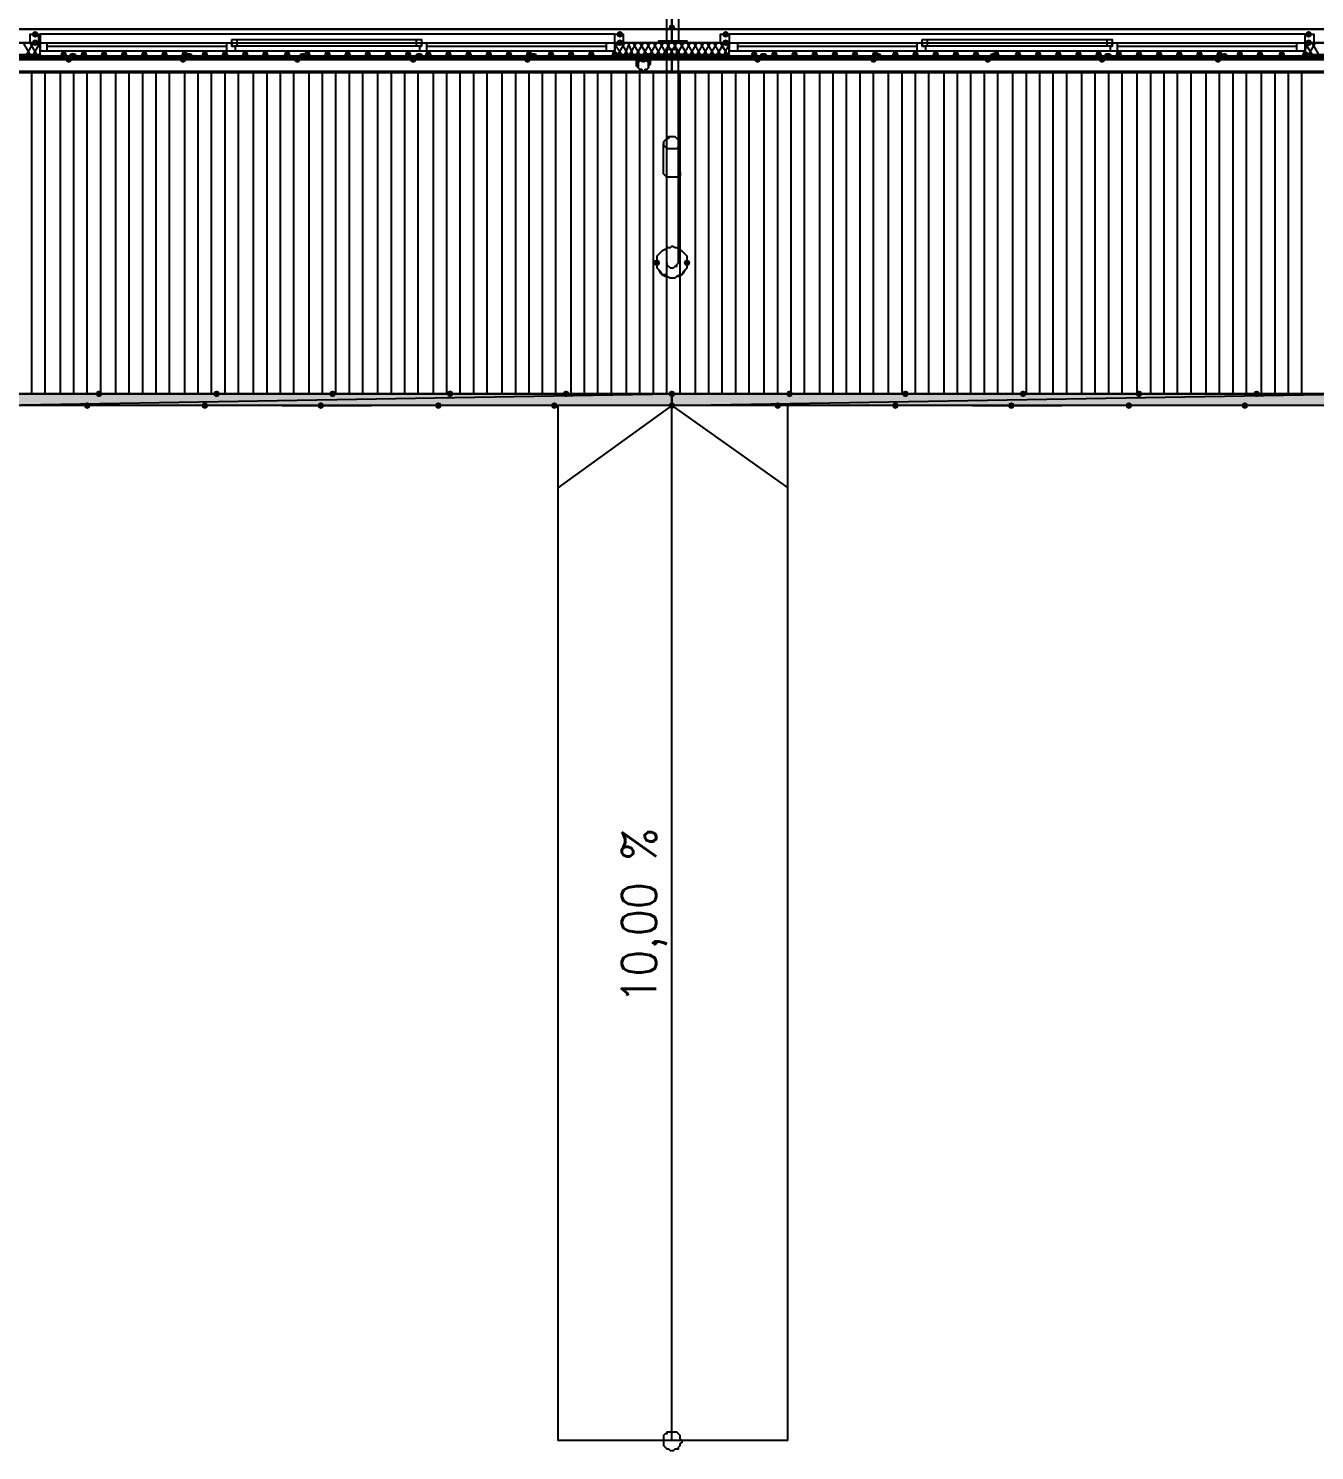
# Model space of a CAD drawing. Header units: millimetres. Extents: x 0 to 420, y 0 to 297.
# Drawn here: x 173.44 to 205.85, y 70.1 to 105.94 of the extents above; entities that cross this region are included whole.
import ezdxf

# ---------------------------------------------------------------- set-up
doc = ezdxf.new("R2010")
doc.units = ezdxf.units.MM
doc.layers.get('0').update_dxf_attribs({"linetype": 'CONTINUOUS'})
doc.styles.get("Standard").update_dxf_attribs({"font": 'STANDARD'})

msp = doc.modelspace()

# ---------------------------------------------------------------- hatches: boundary and pattern name
at = {"true_color": 0x000007}
for points in [[(173.693667, 105.791), (173.668796, 105.731204), (173.609, 105.706333), (173.549204, 105.731204), (173.524333, 105.791), (173.549204, 105.850796), (173.609, 105.875667), (173.668796, 105.850796)], [(188.425667, 105.791), (188.400796, 105.731204), (188.341, 105.706333), (188.281204, 105.731204), (188.256333, 105.791), (188.281204, 105.850796), (188.341, 105.875667), (188.400796, 105.850796)], [(189.738, 105.960333), (189.713129, 105.900538), (189.653333, 105.875667), (189.593538, 105.900538), (189.568667, 105.960333), (189.593537, 106.020129), (189.653333, 106.045), (189.713129, 106.020129)], [(191.092667, 105.791), (191.067796, 105.731204), (191.008, 105.706333), (190.948204, 105.731204), (190.923333, 105.791), (190.948204, 105.850796), (191.008, 105.875667), (191.067796, 105.850796)], [(205.782333, 105.791), (205.757462, 105.731204), (205.697667, 105.706333), (205.637871, 105.731204), (205.613, 105.791), (205.637871, 105.850796), (205.697667, 105.875667), (205.757462, 105.850796)], [(173.693667, 105.579333), (173.668796, 105.519537), (173.609, 105.494667), (173.549204, 105.519537), (173.524333, 105.579333), (173.549204, 105.639129), (173.609, 105.664), (173.668796, 105.639129)], [(174.413333, 105.283), (174.388463, 105.223204), (174.328667, 105.198333), (174.268871, 105.223204), (174.244, 105.283), (174.268871, 105.342796), (174.328667, 105.367667), (174.388462, 105.342796)], [(174.921333, 105.283), (174.896462, 105.223204), (174.836667, 105.198333), (174.776871, 105.223204), (174.752, 105.283), (174.776871, 105.342796), (174.836667, 105.367667), (174.896462, 105.342796)], [(175.429333, 105.283), (175.404462, 105.223204), (175.344667, 105.198333), (175.284871, 105.223204), (175.26, 105.283), (175.284871, 105.342796), (175.344667, 105.367667), (175.404462, 105.342796)], [(175.937333, 105.283), (175.912463, 105.223204), (175.852667, 105.198333), (175.792871, 105.223204), (175.768, 105.283), (175.792871, 105.342796), (175.852667, 105.367667), (175.912462, 105.342796)], [(176.445333, 105.283), (176.420462, 105.223204), (176.360667, 105.198333), (176.300871, 105.223204), (176.276, 105.283), (176.300871, 105.342796), (176.360667, 105.367667), (176.420462, 105.342796)], [(176.953333, 105.283), (176.928462, 105.223204), (176.868667, 105.198333), (176.808871, 105.223204), (176.784, 105.283), (176.808871, 105.342796), (176.868667, 105.367667), (176.928462, 105.342796)], [(177.461333, 105.283), (177.436462, 105.223204), (177.376667, 105.198333), (177.316871, 105.223204), (177.292, 105.283), (177.316871, 105.342796), (177.376667, 105.367667), (177.436462, 105.342796)], [(177.969333, 105.283), (177.944462, 105.223204), (177.884667, 105.198333), (177.824871, 105.223204), (177.8, 105.283), (177.824871, 105.342796), (177.884667, 105.367667), (177.944462, 105.342796)], [(178.477333, 105.283), (178.452463, 105.223204), (178.392667, 105.198333), (178.332871, 105.223204), (178.308, 105.283), (178.332871, 105.342796), (178.392667, 105.367667), (178.452462, 105.342796)], [(178.985333, 105.283), (178.960462, 105.223204), (178.900667, 105.198333), (178.840871, 105.223204), (178.816, 105.283), (178.840871, 105.342796), (178.900667, 105.367667), (178.960462, 105.342796)], [(179.493333, 105.283), (179.468462, 105.223204), (179.408667, 105.198333), (179.348871, 105.223204), (179.324, 105.283), (179.348871, 105.342796), (179.408667, 105.367667), (179.468462, 105.342796)], [(180.043667, 105.283), (180.018796, 105.223204), (179.959, 105.198333), (179.899204, 105.223204), (179.874333, 105.283), (179.899204, 105.342796), (179.959, 105.367667), (180.018796, 105.342796)], [(180.551667, 105.283), (180.526796, 105.223204), (180.467, 105.198333), (180.407204, 105.223204), (180.382333, 105.283), (180.407204, 105.342796), (180.467, 105.367667), (180.526796, 105.342796)], [(181.059667, 105.283), (181.034796, 105.223204), (180.975, 105.198333), (180.915204, 105.223204), (180.890333, 105.283), (180.915204, 105.342796), (180.975, 105.367667), (181.034796, 105.342796)], [(181.567667, 105.283), (181.542796, 105.223204), (181.483, 105.198333), (181.423204, 105.223204), (181.398333, 105.283), (181.423204, 105.342796), (181.483, 105.367667), (181.542796, 105.342796)], [(182.075667, 105.283), (182.050796, 105.223204), (181.991, 105.198333), (181.931204, 105.223204), (181.906333, 105.283), (181.931204, 105.342796), (181.991, 105.367667), (182.050796, 105.342796)], [(182.583667, 105.283), (182.558796, 105.223204), (182.499, 105.198333), (182.439204, 105.223204), (182.414333, 105.283), (182.439204, 105.342796), (182.499, 105.367667), (182.558796, 105.342796)], [(183.091667, 105.283), (183.066796, 105.223204), (183.007, 105.198333), (182.947204, 105.223204), (182.922333, 105.283), (182.947204, 105.342796), (183.007, 105.367667), (183.066796, 105.342796)], [(183.599667, 105.283), (183.574796, 105.223204), (183.515, 105.198333), (183.455204, 105.223204), (183.430333, 105.283), (183.455204, 105.342796), (183.515, 105.367667), (183.574796, 105.342796)], [(184.107667, 105.283), (184.082796, 105.223204), (184.023, 105.198333), (183.963204, 105.223204), (183.938333, 105.283), (183.963204, 105.342796), (184.023, 105.367667), (184.082796, 105.342796)], [(184.615667, 105.283), (184.590796, 105.223204), (184.531, 105.198333), (184.471204, 105.223204), (184.446333, 105.283), (184.471204, 105.342796), (184.531, 105.367667), (184.590796, 105.342796)], [(185.123667, 105.283), (185.098796, 105.223204), (185.039, 105.198333), (184.979204, 105.223204), (184.954333, 105.283), (184.979204, 105.342796), (185.039, 105.367667), (185.098796, 105.342796)], [(185.631667, 105.283), (185.606796, 105.223204), (185.547, 105.198333), (185.487204, 105.223204), (185.462333, 105.283), (185.487204, 105.342796), (185.547, 105.367667), (185.606796, 105.342796)], [(186.139667, 105.283), (186.114796, 105.223204), (186.055, 105.198333), (185.995204, 105.223204), (185.970333, 105.283), (185.995204, 105.342796), (186.055, 105.367667), (186.114796, 105.342796)], [(186.69, 105.283), (186.665129, 105.223204), (186.605333, 105.198333), (186.545538, 105.223204), (186.520667, 105.283), (186.545537, 105.342796), (186.605333, 105.367667), (186.665129, 105.342796)], [(187.198, 105.283), (187.173129, 105.223204), (187.113333, 105.198333), (187.053538, 105.223204), (187.028667, 105.283), (187.053537, 105.342796), (187.113333, 105.367667), (187.173129, 105.342796)], [(187.706, 105.283), (187.681129, 105.223204), (187.621333, 105.198333), (187.561538, 105.223204), (187.536667, 105.283), (187.561537, 105.342796), (187.621333, 105.367667), (187.681129, 105.342796)], [(188.298667, 105.283), (188.273796, 105.223204), (188.214, 105.198333), (188.154204, 105.223204), (188.129333, 105.283), (188.154204, 105.342796), (188.214, 105.367667), (188.273796, 105.342796)], [(188.425667, 105.579333), (188.400796, 105.519537), (188.341, 105.494667), (188.281204, 105.519537), (188.256333, 105.579333), (188.281204, 105.639129), (188.341, 105.664), (188.400796, 105.639129)], [(191.092667, 105.579333), (191.067796, 105.519537), (191.008, 105.494667), (190.948204, 105.519537), (190.923333, 105.579333), (190.948204, 105.639129), (191.008, 105.664), (191.067796, 105.639129)], [(191.812333, 105.283), (191.787463, 105.223204), (191.727667, 105.198333), (191.667871, 105.223204), (191.643, 105.283), (191.667871, 105.342796), (191.727667, 105.367667), (191.787462, 105.342796)], [(192.320333, 105.283), (192.295462, 105.223204), (192.235667, 105.198333), (192.175871, 105.223204), (192.151, 105.283), (192.175871, 105.342796), (192.235667, 105.367667), (192.295462, 105.342796)], [(192.828333, 105.283), (192.803462, 105.223204), (192.743667, 105.198333), (192.683871, 105.223204), (192.659, 105.283), (192.683871, 105.342796), (192.743667, 105.367667), (192.803462, 105.342796)], [(193.336333, 105.283), (193.311462, 105.223204), (193.251667, 105.198333), (193.191871, 105.223204), (193.167, 105.283), (193.191871, 105.342796), (193.251667, 105.367667), (193.311462, 105.342796)], [(193.844333, 105.283), (193.819462, 105.223204), (193.759667, 105.198333), (193.699871, 105.223204), (193.675, 105.283), (193.699871, 105.342796), (193.759667, 105.367667), (193.819462, 105.342796)], [(194.352333, 105.283), (194.327462, 105.223204), (194.267667, 105.198333), (194.207871, 105.223204), (194.183, 105.283), (194.207871, 105.342796), (194.267667, 105.367667), (194.327462, 105.342796)], [(194.860333, 105.283), (194.835462, 105.223204), (194.775667, 105.198333), (194.715871, 105.223204), (194.691, 105.283), (194.715871, 105.342796), (194.775667, 105.367667), (194.835462, 105.342796)], [(195.368333, 105.283), (195.343462, 105.223204), (195.283667, 105.198333), (195.223871, 105.223204), (195.199, 105.283), (195.223871, 105.342796), (195.283667, 105.367667), (195.343462, 105.342796)], [(195.876333, 105.283), (195.851462, 105.223204), (195.791667, 105.198333), (195.731871, 105.223204), (195.707, 105.283), (195.731871, 105.342796), (195.791667, 105.367667), (195.851462, 105.342796)], [(196.384333, 105.283), (196.359463, 105.223204), (196.299667, 105.198333), (196.239871, 105.223204), (196.215, 105.283), (196.239871, 105.342796), (196.299667, 105.367667), (196.359462, 105.342796)], [(196.892333, 105.283), (196.867462, 105.223204), (196.807667, 105.198333), (196.747871, 105.223204), (196.723, 105.283), (196.747871, 105.342796), (196.807667, 105.367667), (196.867462, 105.342796)], [(197.400333, 105.283), (197.375462, 105.223204), (197.315667, 105.198333), (197.255871, 105.223204), (197.231, 105.283), (197.255871, 105.342796), (197.315667, 105.367667), (197.375462, 105.342796)], [(197.908333, 105.283), (197.883463, 105.223204), (197.823667, 105.198333), (197.763871, 105.223204), (197.739, 105.283), (197.763871, 105.342796), (197.823667, 105.367667), (197.883462, 105.342796)], [(198.458667, 105.283), (198.433796, 105.223204), (198.374, 105.198333), (198.314204, 105.223204), (198.289333, 105.283), (198.314204, 105.342796), (198.374, 105.367667), (198.433796, 105.342796)], [(198.966667, 105.283), (198.941796, 105.223204), (198.882, 105.198333), (198.822204, 105.223204), (198.797333, 105.283), (198.822204, 105.342796), (198.882, 105.367667), (198.941796, 105.342796)], [(199.474667, 105.283), (199.449796, 105.223204), (199.39, 105.198333), (199.330204, 105.223204), (199.305333, 105.283), (199.330204, 105.342796), (199.39, 105.367667), (199.449796, 105.342796)], [(199.982667, 105.283), (199.957796, 105.223204), (199.898, 105.198333), (199.838204, 105.223204), (199.813333, 105.283), (199.838204, 105.342796), (199.898, 105.367667), (199.957796, 105.342796)], [(200.490667, 105.283), (200.465796, 105.223204), (200.406, 105.198333), (200.346204, 105.223204), (200.321333, 105.283), (200.346204, 105.342796), (200.406, 105.367667), (200.465796, 105.342796)], [(200.998667, 105.283), (200.973796, 105.223204), (200.914, 105.198333), (200.854204, 105.223204), (200.829333, 105.283), (200.854204, 105.342796), (200.914, 105.367667), (200.973796, 105.342796)], [(201.506667, 105.283), (201.481796, 105.223204), (201.422, 105.198333), (201.362204, 105.223204), (201.337333, 105.283), (201.362204, 105.342796), (201.422, 105.367667), (201.481796, 105.342796)], [(202.014667, 105.283), (201.989796, 105.223204), (201.93, 105.198333), (201.870204, 105.223204), (201.845333, 105.283), (201.870204, 105.342796), (201.93, 105.367667), (201.989796, 105.342796)], [(202.522667, 105.283), (202.497796, 105.223204), (202.438, 105.198333), (202.378204, 105.223204), (202.353333, 105.283), (202.378204, 105.342796), (202.438, 105.367667), (202.497796, 105.342796)], [(203.030667, 105.283), (203.005796, 105.223204), (202.946, 105.198333), (202.886204, 105.223204), (202.861333, 105.283), (202.886204, 105.342796), (202.946, 105.367667), (203.005796, 105.342796)], [(203.538667, 105.283), (203.513796, 105.223204), (203.454, 105.198333), (203.394204, 105.223204), (203.369333, 105.283), (203.394204, 105.342796), (203.454, 105.367667), (203.513796, 105.342796)], [(204.046667, 105.283), (204.021796, 105.223204), (203.962, 105.198333), (203.902204, 105.223204), (203.877333, 105.283), (203.902204, 105.342796), (203.962, 105.367667), (204.021796, 105.342796)], [(204.554667, 105.283), (204.529796, 105.223204), (204.47, 105.198333), (204.410204, 105.223204), (204.385333, 105.283), (204.410204, 105.342796), (204.47, 105.367667), (204.529796, 105.342796)], [(205.105, 105.283), (205.080129, 105.223204), (205.020333, 105.198333), (204.960538, 105.223204), (204.935667, 105.283), (204.960537, 105.342796), (205.020333, 105.367667), (205.080129, 105.342796)], [(205.697667, 105.283), (205.672796, 105.223204), (205.613, 105.198333), (205.553204, 105.223204), (205.528333, 105.283), (205.553204, 105.342796), (205.613, 105.367667), (205.672796, 105.342796)], [(205.697667, 105.283), (205.672796, 105.223204), (205.613, 105.198333), (205.553204, 105.223204), (205.528333, 105.283), (205.553204, 105.342796), (205.613, 105.367667), (205.672796, 105.342796)], [(205.782333, 105.579333), (205.757462, 105.519537), (205.697667, 105.494667), (205.637871, 105.519537), (205.613, 105.579333), (205.637871, 105.639129), (205.697667, 105.664), (205.757462, 105.639129)], [(189.357, 100.033667), (189.332129, 99.973871), (189.272333, 99.949), (189.212538, 99.973871), (189.187667, 100.033667), (189.212537, 100.093462), (189.272333, 100.118333), (189.332129, 100.093463)], [(190.119, 100.033667), (190.094129, 99.973871), (190.034333, 99.949), (189.974538, 99.973871), (189.949667, 100.033667), (189.974537, 100.093462), (190.034333, 100.118333), (190.094129, 100.093463)]]:
    msp.add_hatch(color=0, dxfattribs=at).paths.add_polyline_path(points, flags=0)
h = msp.add_hatch(color=0, dxfattribs=at)
h.paths.add_polyline_path([(381.550333, 105.156), (119.507, 105.156), (381.550333, 105.240667)], flags=0)
h.paths.add_polyline_path([(119.507, 105.156), (381.550333, 105.240667), (119.507, 105.240667)], flags=0)
at = {"true_color": 0x0000fe}
for points in [[(174.540333, 105.156), (174.515462, 105.096204), (174.455667, 105.071333), (174.395871, 105.096204), (174.371, 105.156), (174.395871, 105.215796), (174.455667, 105.240667), (174.515462, 105.215796)], [(174.625, 105.240667), (174.600129, 105.180871), (174.540333, 105.156), (174.480538, 105.180871), (174.455667, 105.240667), (174.480537, 105.300462), (174.540333, 105.325333), (174.600129, 105.300463)], [(174.667333, 105.240667), (174.642462, 105.180871), (174.582667, 105.156), (174.522871, 105.180871), (174.498, 105.240667), (174.522871, 105.300462), (174.582667, 105.325333), (174.642462, 105.300463)], [(174.667333, 105.240667), (174.642462, 105.180871), (174.582667, 105.156), (174.522871, 105.180871), (174.498, 105.240667), (174.522871, 105.300462), (174.582667, 105.325333), (174.642462, 105.300463)], [(177.419, 105.156), (177.394129, 105.096204), (177.334333, 105.071333), (177.274538, 105.096204), (177.249667, 105.156), (177.274537, 105.215796), (177.334333, 105.240667), (177.394129, 105.215796)], [(177.546, 105.240667), (177.521129, 105.180871), (177.461333, 105.156), (177.401538, 105.180871), (177.376667, 105.240667), (177.401537, 105.300462), (177.461333, 105.325333), (177.521129, 105.300463)], [(177.588333, 105.240667), (177.563463, 105.180871), (177.503667, 105.156), (177.443871, 105.180871), (177.419, 105.240667), (177.443871, 105.300462), (177.503667, 105.325333), (177.563462, 105.300463)], [(177.588333, 105.240667), (177.563463, 105.180871), (177.503667, 105.156), (177.443871, 105.180871), (177.419, 105.240667), (177.443871, 105.300462), (177.503667, 105.325333), (177.563462, 105.300463)], [(180.297667, 105.156), (180.272796, 105.096204), (180.213, 105.071333), (180.153204, 105.096204), (180.128333, 105.156), (180.153204, 105.215796), (180.213, 105.240667), (180.272796, 105.215796)], [(180.424667, 105.240667), (180.399796, 105.180871), (180.34, 105.156), (180.280204, 105.180871), (180.255333, 105.240667), (180.280204, 105.300462), (180.34, 105.325333), (180.399796, 105.300463)], [(180.467, 105.240667), (180.442129, 105.180871), (180.382333, 105.156), (180.322538, 105.180871), (180.297667, 105.240667), (180.322537, 105.300462), (180.382333, 105.325333), (180.442129, 105.300463)], [(180.467, 105.240667), (180.442129, 105.180871), (180.382333, 105.156), (180.322538, 105.180871), (180.297667, 105.240667), (180.322537, 105.300462), (180.382333, 105.325333), (180.442129, 105.300463)], [(183.218667, 105.156), (183.193796, 105.096204), (183.134, 105.071333), (183.074204, 105.096204), (183.049333, 105.156), (183.074204, 105.215796), (183.134, 105.240667), (183.193796, 105.215796)], [(183.345667, 105.240667), (183.320796, 105.180871), (183.261, 105.156), (183.201204, 105.180871), (183.176333, 105.240667), (183.201204, 105.300462), (183.261, 105.325333), (183.320796, 105.300463)], [(183.345667, 105.240667), (183.320796, 105.180871), (183.261, 105.156), (183.201204, 105.180871), (183.176333, 105.240667), (183.201204, 105.300462), (183.261, 105.325333), (183.320796, 105.300463)], [(183.388, 105.240667), (183.363129, 105.180871), (183.303333, 105.156), (183.243538, 105.180871), (183.218667, 105.240667), (183.243537, 105.300462), (183.303333, 105.325333), (183.363129, 105.300463)], [(186.097333, 105.156), (186.072462, 105.096204), (186.012667, 105.071333), (185.952871, 105.096204), (185.928, 105.156), (185.952871, 105.215796), (186.012667, 105.240667), (186.072462, 105.215796)], [(186.224333, 105.240667), (186.199462, 105.180871), (186.139667, 105.156), (186.079871, 105.180871), (186.055, 105.240667), (186.079871, 105.300462), (186.139667, 105.325333), (186.199462, 105.300463)], [(186.266667, 105.240667), (186.241796, 105.180871), (186.182, 105.156), (186.122204, 105.180871), (186.097333, 105.240667), (186.122204, 105.300462), (186.182, 105.325333), (186.241796, 105.300463)], [(186.266667, 105.240667), (186.241796, 105.180871), (186.182, 105.156), (186.122204, 105.180871), (186.097333, 105.240667), (186.122204, 105.300462), (186.182, 105.325333), (186.241796, 105.300463)], [(189.018333, 105.156), (188.993462, 105.096204), (188.933667, 105.071333), (188.873871, 105.096204), (188.849, 105.156), (188.873871, 105.215796), (188.933667, 105.240667), (188.993462, 105.215796)], [(189.103, 105.240667), (189.078129, 105.180871), (189.018333, 105.156), (188.958538, 105.180871), (188.933667, 105.240667), (188.958537, 105.300462), (189.018333, 105.325333), (189.078129, 105.300463)], [(189.145333, 105.240667), (189.120462, 105.180871), (189.060667, 105.156), (189.000871, 105.180871), (188.976, 105.240667), (189.000871, 105.300462), (189.060667, 105.325333), (189.120462, 105.300463)], [(189.145333, 105.240667), (189.120462, 105.180871), (189.060667, 105.156), (189.000871, 105.180871), (188.976, 105.240667), (189.000871, 105.300462), (189.060667, 105.325333), (189.120462, 105.300463)], [(191.897, 105.156), (191.872129, 105.096204), (191.812333, 105.071333), (191.752537, 105.096204), (191.727667, 105.156), (191.752537, 105.215796), (191.812333, 105.240667), (191.872129, 105.215796)], [(192.024, 105.240667), (191.999129, 105.180871), (191.939333, 105.156), (191.879538, 105.180871), (191.854667, 105.240667), (191.879537, 105.300462), (191.939333, 105.325333), (191.999129, 105.300463)], [(192.066333, 105.240667), (192.041462, 105.180871), (191.981667, 105.156), (191.921871, 105.180871), (191.897, 105.240667), (191.921871, 105.300462), (191.981667, 105.325333), (192.041462, 105.300463)], [(192.066333, 105.240667), (192.041462, 105.180871), (191.981667, 105.156), (191.921871, 105.180871), (191.897, 105.240667), (191.921871, 105.300462), (191.981667, 105.325333), (192.041462, 105.300463)], [(194.818, 105.156), (194.793129, 105.096204), (194.733333, 105.071333), (194.673538, 105.096204), (194.648667, 105.156), (194.673537, 105.215796), (194.733333, 105.240667), (194.793129, 105.215796)], [(194.902667, 105.240667), (194.877796, 105.180871), (194.818, 105.156), (194.758204, 105.180871), (194.733333, 105.240667), (194.758204, 105.300462), (194.818, 105.325333), (194.877796, 105.300463)], [(194.945, 105.240667), (194.920129, 105.180871), (194.860333, 105.156), (194.800538, 105.180871), (194.775667, 105.240667), (194.800537, 105.300462), (194.860333, 105.325333), (194.920129, 105.300463)], [(194.945, 105.240667), (194.920129, 105.180871), (194.860333, 105.156), (194.800538, 105.180871), (194.775667, 105.240667), (194.800537, 105.300462), (194.860333, 105.325333), (194.920129, 105.300463)], [(197.696667, 105.156), (197.671796, 105.096204), (197.612, 105.071333), (197.552204, 105.096204), (197.527333, 105.156), (197.552204, 105.215796), (197.612, 105.240667), (197.671796, 105.215796)], [(197.823667, 105.240667), (197.798796, 105.180871), (197.739, 105.156), (197.679204, 105.180871), (197.654333, 105.240667), (197.679204, 105.300462), (197.739, 105.325333), (197.798796, 105.300463)], [(197.866, 105.240667), (197.841129, 105.180871), (197.781333, 105.156), (197.721538, 105.180871), (197.696667, 105.240667), (197.721537, 105.300462), (197.781333, 105.325333), (197.841129, 105.300463)], [(197.866, 105.240667), (197.841129, 105.180871), (197.781333, 105.156), (197.721538, 105.180871), (197.696667, 105.240667), (197.721537, 105.300462), (197.781333, 105.325333), (197.841129, 105.300463)], [(200.575333, 105.156), (200.550462, 105.096204), (200.490667, 105.071333), (200.430871, 105.096204), (200.406, 105.156), (200.430871, 105.215796), (200.490667, 105.240667), (200.550462, 105.215796)], [(200.702333, 105.240667), (200.677462, 105.180871), (200.617667, 105.156), (200.557871, 105.180871), (200.533, 105.240667), (200.557871, 105.300462), (200.617667, 105.325333), (200.677462, 105.300463)], [(200.744667, 105.240667), (200.719796, 105.180871), (200.66, 105.156), (200.600204, 105.180871), (200.575333, 105.240667), (200.600204, 105.300462), (200.66, 105.325333), (200.719796, 105.300463)], [(200.744667, 105.240667), (200.719796, 105.180871), (200.66, 105.156), (200.600204, 105.180871), (200.575333, 105.240667), (200.600204, 105.300462), (200.66, 105.325333), (200.719796, 105.300463)], [(203.496333, 105.156), (203.471462, 105.096204), (203.411667, 105.071333), (203.351871, 105.096204), (203.327, 105.156), (203.351871, 105.215796), (203.411667, 105.240667), (203.471462, 105.215796)], [(203.581, 105.240667), (203.556129, 105.180871), (203.496333, 105.156), (203.436538, 105.180871), (203.411667, 105.240667), (203.436537, 105.300462), (203.496333, 105.325333), (203.556129, 105.300463)], [(203.665667, 105.240667), (203.640796, 105.180871), (203.581, 105.156), (203.521204, 105.180871), (203.496333, 105.240667), (203.521204, 105.300462), (203.581, 105.325333), (203.640796, 105.300463)], [(203.665667, 105.240667), (203.640796, 105.180871), (203.581, 105.156), (203.521204, 105.180871), (203.496333, 105.240667), (203.521204, 105.300462), (203.581, 105.325333), (203.640796, 105.300463)], [(175.302333, 96.731667), (175.277462, 96.671871), (175.217667, 96.647), (175.157871, 96.671871), (175.133, 96.731667), (175.157871, 96.791462), (175.217667, 96.816333), (175.277462, 96.791463)], [(178.265667, 96.731667), (178.240796, 96.671871), (178.181, 96.647), (178.121204, 96.671871), (178.096333, 96.731667), (178.121204, 96.791462), (178.181, 96.816333), (178.240796, 96.791463)], [(181.186667, 96.731667), (181.161796, 96.671871), (181.102, 96.647), (181.042204, 96.671871), (181.017333, 96.731667), (181.042204, 96.791462), (181.102, 96.816333), (181.161796, 96.791463)], [(184.15, 96.731667), (184.125129, 96.671871), (184.065333, 96.647), (184.005538, 96.671871), (183.980667, 96.731667), (184.005537, 96.791462), (184.065333, 96.816333), (184.125129, 96.791463)], [(187.071, 96.731667), (187.046129, 96.671871), (186.986333, 96.647), (186.926538, 96.671871), (186.901667, 96.731667), (186.926537, 96.791462), (186.986333, 96.816333), (187.046129, 96.791463)], [(189.738, 96.731667), (189.713129, 96.671871), (189.653333, 96.647), (189.593538, 96.671871), (189.568667, 96.731667), (189.593537, 96.791462), (189.653333, 96.816333), (189.713129, 96.791463)], [(189.738, 96.731667), (189.713129, 96.671871), (189.653333, 96.647), (189.593538, 96.671871), (189.568667, 96.731667), (189.593537, 96.791462), (189.653333, 96.816333), (189.713129, 96.791463)], [(192.701333, 96.731667), (192.676462, 96.671871), (192.616667, 96.647), (192.556871, 96.671871), (192.532, 96.731667), (192.556871, 96.791462), (192.616667, 96.816333), (192.676462, 96.791463)], [(195.622333, 96.731667), (195.597463, 96.671871), (195.537667, 96.647), (195.477871, 96.671871), (195.453, 96.731667), (195.477871, 96.791462), (195.537667, 96.816333), (195.597462, 96.791463)], [(198.585667, 96.731667), (198.560796, 96.671871), (198.501, 96.647), (198.441204, 96.671871), (198.416333, 96.731667), (198.441204, 96.791462), (198.501, 96.816333), (198.560796, 96.791463)], [(201.506667, 96.731667), (201.481796, 96.671871), (201.422, 96.647), (201.362204, 96.671871), (201.337333, 96.731667), (201.362204, 96.791462), (201.422, 96.816333), (201.481796, 96.791463)], [(204.47, 96.731667), (204.445129, 96.671871), (204.385333, 96.647), (204.325538, 96.671871), (204.300667, 96.731667), (204.325537, 96.791462), (204.385333, 96.816333), (204.445129, 96.791463)], [(175.006, 96.435333), (174.981129, 96.375538), (174.921333, 96.350667), (174.861538, 96.375538), (174.836667, 96.435333), (174.861537, 96.495129), (174.921333, 96.52), (174.981129, 96.495129)], [(177.969333, 96.435333), (177.944462, 96.375538), (177.884667, 96.350667), (177.824871, 96.375538), (177.8, 96.435333), (177.824871, 96.495129), (177.884667, 96.52), (177.944462, 96.495129)], [(180.890333, 96.435333), (180.865462, 96.375538), (180.805667, 96.350667), (180.745871, 96.375538), (180.721, 96.435333), (180.745871, 96.495129), (180.805667, 96.52), (180.865462, 96.495129)], [(183.853667, 96.435333), (183.828796, 96.375538), (183.769, 96.350667), (183.709204, 96.375538), (183.684333, 96.435333), (183.709204, 96.495129), (183.769, 96.52), (183.828796, 96.495129)], [(186.774667, 96.435333), (186.749796, 96.375538), (186.69, 96.350667), (186.630204, 96.375538), (186.605333, 96.435333), (186.630204, 96.495129), (186.69, 96.52), (186.749796, 96.495129)], [(189.738, 96.435333), (189.713129, 96.375538), (189.653333, 96.350667), (189.593538, 96.375538), (189.568667, 96.435333), (189.593537, 96.495129), (189.653333, 96.52), (189.713129, 96.495129)], [(192.405, 96.435333), (192.380129, 96.375538), (192.320333, 96.350667), (192.260538, 96.375538), (192.235667, 96.435333), (192.260537, 96.495129), (192.320333, 96.52), (192.380129, 96.495129)], [(195.368333, 96.435333), (195.343462, 96.375538), (195.283667, 96.350667), (195.223871, 96.375538), (195.199, 96.435333), (195.223871, 96.495129), (195.283667, 96.52), (195.343462, 96.495129)], [(198.289333, 96.435333), (198.264463, 96.375538), (198.204667, 96.350667), (198.144871, 96.375538), (198.12, 96.435333), (198.144871, 96.495129), (198.204667, 96.52), (198.264462, 96.495129)], [(201.252667, 96.435333), (201.227796, 96.375538), (201.168, 96.350667), (201.108204, 96.375538), (201.083333, 96.435333), (201.108204, 96.495129), (201.168, 96.52), (201.227796, 96.495129)], [(204.173667, 96.435333), (204.148796, 96.375538), (204.089, 96.350667), (204.029204, 96.375538), (204.004333, 96.435333), (204.029204, 96.495129), (204.089, 96.52), (204.148796, 96.495129)]]:
    msp.add_hatch(color=0, dxfattribs=at).paths.add_polyline_path(points, flags=0)
at = {"true_color": 0x000007}
h = msp.add_hatch(color=0, dxfattribs=at)
h.paths.add_polyline_path([(189.653333, 96.435333), (172.254333, 96.435333), (189.653333, 96.731667)], flags=0)
h.paths.add_polyline_path([(172.254333, 96.435333), (189.653333, 96.731667), (172.254333, 96.731667)], flags=0)
h = msp.add_hatch(color=0, dxfattribs=at)
h.paths.add_polyline_path([(207.052333, 96.435333), (189.653333, 96.435333), (207.052333, 96.731667)], flags=0)
h.paths.add_polyline_path([(189.653333, 96.435333), (207.052333, 96.731667), (189.653333, 96.731667)], flags=0)

# ---------------------------------------------------------------- linework, layer by layer
at = {"color": 0, "true_color": 0x000007}
for points in [[(392.938, 222.25), (258.868333, 222.25), (258.868333, 191.219667), (242.189, 191.219667), (242.189, 222.25), (108.119333, 222.25), (108.119333, 105.579333), (242.189, 105.579333), (242.189, 136.609667), (258.868333, 136.609667), (258.868333, 105.579333), (392.938, 105.579333)], [(242.189, 221.869), (242.189, 191.219667), (258.868333, 191.219667), (258.868333, 221.869), (392.557, 221.869), (392.557, 105.918), (258.868333, 105.918), (258.868333, 136.609667), (242.189, 136.609667), (242.189, 105.918), (108.500333, 105.918), (108.500333, 221.869)], [(190.034333, 106.299), (189.314667, 106.299), (189.314667, 106.256667), (189.653333, 106.256667), (189.653333, 105.621667), (189.314667, 105.621667), (189.314667, 105.579333), (190.034333, 105.579333), (190.034333, 105.621667), (189.653333, 105.621667), (189.653333, 106.256667), (190.034333, 106.256667)], [(173.482, 105.791), (173.693667, 105.791), (173.693667, 105.579333), (173.482, 105.579333), (173.482, 105.791), (173.736, 105.791), (173.736, 105.579333), (173.482, 105.579333)], [(188.214, 105.791), (188.425667, 105.791), (188.425667, 105.579333), (188.214, 105.579333), (188.214, 105.791), (188.425667, 105.791), (188.425667, 105.579333), (188.214, 105.579333)], [(190.881, 105.791), (191.092667, 105.791), (191.092667, 105.579333), (190.881, 105.579333), (190.881, 105.791), (191.092667, 105.791), (191.092667, 105.579333), (190.881, 105.579333)], [(205.613, 105.791), (205.824667, 105.791), (205.824667, 105.579333), (205.613, 105.579333), (205.613, 105.791), (205.824667, 105.791), (205.824667, 105.579333), (205.613, 105.579333)], [(173.736, 105.579333), (173.736, 105.367667)], [(178.562, 105.664), (178.689, 105.664), (178.689, 105.494667), (178.562, 105.494667)], [(183.345667, 105.494667), (183.218667, 105.494667), (183.218667, 105.664), (183.345667, 105.664)], [(188.214, 105.579333), (188.214, 105.367667)], [(189.695667, 105.41), (189.653333, 105.41), (189.611, 105.41), (189.568667, 105.41), (189.526333, 105.41), (189.526333, 105.367667), (189.526333, 105.325333), (189.526333, 105.283), (189.568667, 105.240667), (189.611, 105.240667), (189.653333, 105.240667), (189.695667, 105.240667), (189.738, 105.240667), (189.780333, 105.283), (189.780333, 105.325333), (189.822667, 105.325333), (189.780333, 105.325333), (189.780333, 105.367667), (189.780333, 105.41), (189.738, 105.41)], [(191.092667, 105.579333), (191.092667, 105.367667)], [(195.961, 105.664), (196.088, 105.664), (196.088, 105.494667), (195.961, 105.494667)], [(200.744667, 105.494667), (200.617667, 105.494667), (200.617667, 105.664), (200.744667, 105.664)], [(205.613, 105.579333), (205.613, 105.367667)], [(381.550333, 105.156), (119.507, 105.156), (381.550333, 105.240667)], [(119.507, 105.156), (381.550333, 105.240667), (119.507, 105.240667)], [(172.254333, 105.198333), (189.653333, 105.198333), (189.653333, 104.817333), (172.254333, 104.817333)], [(189.187667, 105.240667), (189.103, 105.240667), (189.103, 105.029), (189.060667, 104.986667), (189.060667, 104.944333), (189.018333, 104.902), (188.976, 104.859667), (188.933667, 104.859667), (188.891333, 104.859667), (188.849, 104.902), (188.806667, 104.944333), (188.806667, 104.986667), (188.764333, 104.986667), (188.764333, 105.029), (188.764333, 105.240667), (188.679667, 105.240667), (188.806667, 105.240667), (188.806667, 105.029), (188.806667, 104.986667), (188.806667, 104.944333), (188.849, 104.902), (188.891333, 104.902), (188.891333, 104.859667), (188.933667, 104.859667), (188.976, 104.859667), (188.976, 104.902), (189.018333, 104.902), (189.060667, 104.944333), (189.060667, 104.986667), (189.060667, 105.029), (189.060667, 105.240667), (189.187667, 105.240667), (189.103, 105.240667), (189.103, 105.029), (189.060667, 104.986667), (189.060667, 104.944333), (189.018333, 104.902), (188.976, 104.859667), (188.933667, 104.859667), (188.891333, 104.859667), (188.849, 104.902), (188.806667, 104.944333), (188.806667, 104.986667), (188.764333, 104.986667), (188.764333, 105.029), (188.764333, 105.240667), (188.679667, 105.240667), (188.806667, 105.240667), (188.806667, 105.029), (188.806667, 104.986667), (188.806667, 104.944333), (188.849, 104.902), (188.891333, 104.902), (188.891333, 104.859667), (188.933667, 104.859667), (188.976, 104.859667), (188.976, 104.902), (189.018333, 104.902), (189.060667, 104.944333), (189.060667, 104.986667), (189.060667, 105.029), (189.060667, 105.240667), (189.187667, 105.240667), (189.060667, 105.240667), (189.060667, 105.029), (189.060667, 104.986667), (189.060667, 104.944333), (189.018333, 104.902), (188.976, 104.902), (188.976, 104.859667), (188.933667, 104.859667), (188.891333, 104.859667), (188.891333, 104.902), (188.849, 104.902), (188.806667, 104.944333), (188.806667, 104.986667), (188.806667, 105.029), (188.806667, 105.240667), (188.679667, 105.240667), (188.764333, 105.240667), (188.764333, 105.029), (188.764333, 104.986667), (188.806667, 104.986667), (188.806667, 104.944333), (188.849, 104.902), (188.891333, 104.859667), (188.933667, 104.859667), (188.976, 104.859667), (189.018333, 104.902), (189.060667, 104.944333), (189.060667, 104.986667), (189.103, 105.029), (189.103, 105.240667)], [(189.060667, 105.029), (189.060667, 104.986667), (189.060667, 104.944333), (189.018333, 104.902), (188.976, 104.902), (188.976, 104.859667), (188.933667, 104.859667), (188.891333, 104.859667), (188.891333, 104.902), (188.849, 104.902), (188.806667, 104.944333), (188.806667, 104.986667), (188.806667, 105.029), (188.806667, 105.071333), (188.806667, 105.113667), (188.849, 105.113667), (188.849, 105.156), (188.891333, 105.156), (188.933667, 105.156), (188.976, 105.156), (189.018333, 105.156), (189.018333, 105.113667), (189.060667, 105.113667), (189.060667, 105.071333)], [(188.806667, 105.029), (188.806667, 105.071333), (188.806667, 105.113667), (188.849, 105.113667), (188.849, 105.156), (188.891333, 105.156), (188.933667, 105.156), (188.976, 105.156), (189.018333, 105.156), (189.018333, 105.113667), (189.060667, 105.113667), (189.060667, 105.071333), (189.060667, 105.029), (189.060667, 104.986667), (189.060667, 104.944333), (189.018333, 104.902), (188.976, 104.902), (188.976, 104.859667), (188.933667, 104.859667), (188.891333, 104.859667), (188.891333, 104.902), (188.849, 104.902), (188.806667, 104.944333), (188.806667, 104.986667)], [(189.653333, 105.198333), (207.052333, 105.198333), (207.052333, 104.817333), (189.653333, 104.817333)], [(381.550333, 97.324333), (381.550333, 96.731667), (119.507, 96.731667), (119.507, 97.324333), (119.507, 104.309333), (119.507, 104.859667), (381.550333, 104.859667), (381.550333, 104.309333)], [(189.695667, 103.208667), (189.653333, 103.208667), (189.611, 103.208667), (189.568667, 103.208667), (189.568667, 103.166333), (189.526333, 103.166333), (189.484, 103.124), (189.441667, 103.081667), (189.441667, 103.039333), (189.441667, 102.997), (189.484, 102.954667), (189.526333, 102.912333), (189.568667, 102.912333), (189.611, 102.912333), (189.653333, 102.912333), (189.695667, 102.912333), (189.738, 102.912333), (189.780333, 102.912333), (189.822667, 102.954667), (189.865, 102.954667), (189.865, 102.997), (189.865, 103.039333), (189.865, 103.081667), (189.865, 103.124), (189.822667, 103.124), (189.780333, 103.166333), (189.738, 103.208667)], [(189.738, 100.414667), (189.653333, 100.457), (189.611, 100.414667), (189.526333, 100.414667), (189.484, 100.372333), (189.399333, 100.33), (189.357, 100.287667), (189.314667, 100.245333), (189.272333, 100.203), (189.272333, 100.118333), (189.272333, 100.033667), (189.272333, 99.991333), (189.272333, 99.906667), (189.314667, 99.864333), (189.357, 99.822), (189.399333, 99.737333), (189.484, 99.737333), (189.526333, 99.695), (189.611, 99.652667), (189.653333, 99.652667), (189.738, 99.652667), (189.780333, 99.695), (189.865, 99.737333), (189.907333, 99.737333), (189.949667, 99.822), (189.992, 99.864333), (190.034333, 99.906667), (190.034333, 99.991333), (190.034333, 100.033667), (190.034333, 100.118333), (190.034333, 100.203), (189.992, 100.245333), (189.949667, 100.287667), (189.907333, 100.33), (189.865, 100.372333), (189.780333, 100.414667)], [(241.808, 96.731667), (241.808, 96.435333), (224.451333, 96.435333), (224.451333, 96.731667), (224.451333, 96.435333), (207.052333, 96.435333), (207.052333, 96.731667), (207.052333, 96.435333), (189.653333, 96.435333), (189.653333, 96.731667), (189.653333, 96.435333), (172.254333, 96.435333), (172.254333, 96.731667), (154.897667, 96.731667), (154.897667, 96.435333), (172.254333, 96.435333), (172.254333, 96.731667), (189.653333, 96.731667), (207.052333, 96.731667), (224.451333, 96.731667)], [(189.653333, 96.435333), (172.254333, 96.435333), (189.653333, 96.731667)], [(172.254333, 96.435333), (189.653333, 96.731667), (172.254333, 96.731667)], [(179.832, 96.435333), (182.075667, 96.435333)], [(207.052333, 96.435333), (189.653333, 96.435333), (207.052333, 96.731667)], [(189.653333, 96.435333), (207.052333, 96.731667), (189.653333, 96.731667)], [(197.231, 96.435333), (199.474667, 96.435333)], [(189.653333, 70.569667), (189.611, 70.569667), (189.568667, 70.569667), (189.526333, 70.569667), (189.526333, 70.527333), (189.484, 70.527333), (189.441667, 70.485), (189.441667, 70.442667), (189.441667, 70.400333), (189.441667, 70.358), (189.441667, 70.315667), (189.441667, 70.273333), (189.441667, 70.231), (189.484, 70.188667), (189.526333, 70.146333), (189.568667, 70.146333), (189.611, 70.104), (189.653333, 70.104), (189.695667, 70.104), (189.738, 70.146333), (189.780333, 70.146333), (189.822667, 70.146333), (189.822667, 70.188667), (189.865, 70.231), (189.865, 70.273333), (189.907333, 70.315667), (189.907333, 70.358), (189.865, 70.400333), (189.865, 70.442667), (189.865, 70.485), (189.822667, 70.527333), (189.780333, 70.569667), (189.738, 70.569667), (189.695667, 70.569667)]]:
    msp.add_lwpolyline(points, close=True, dxfattribs=at)
at = {"color": 0, "true_color": 0x0000fe}
msp.add_lwpolyline([(242.189, 221.869), (108.500333, 221.869), (108.500333, 105.918), (242.189, 105.918), (242.189, 136.609667), (258.868333, 136.609667), (258.868333, 105.918), (392.557, 105.918), (392.557, 221.869), (258.868333, 221.869), (258.868333, 191.219667), (242.189, 191.219667)], close=True, dxfattribs=at)
at = {"color": 0, "true_color": 0x00002b}
for points in [[(189.526333, 140.081), (172.423667, 140.081), (172.423667, 105.579333), (189.526333, 105.579333)], [(206.925333, 140.081), (189.822667, 140.081), (189.822667, 105.579333), (206.925333, 105.579333)]]:
    msp.add_lwpolyline(points, close=True, dxfattribs=at)
at = {"color": 0, "true_color": 0x000007}
for points in [[(189.653333, 106.299), (189.653333, 105.579333)], [(180.975, 105.791), (173.736, 105.791), (173.736, 105.706333)], [(180.975, 105.791), (173.736, 105.791), (173.736, 105.706333)], [(188.214, 105.706333), (188.214, 105.791), (180.975, 105.791)], [(188.214, 105.706333), (188.214, 105.791), (180.975, 105.791)], [(198.374, 105.791), (191.092667, 105.791), (191.092667, 105.706333)], [(198.374, 105.791), (191.092667, 105.791), (191.092667, 105.706333)], [(205.613, 105.706333), (205.613, 105.791), (198.374, 105.791)], [(205.613, 105.706333), (205.613, 105.791), (198.374, 105.791)], [(173.736, 105.579333), (170.815, 105.579333)], [(173.482, 105.283), (173.312667, 105.579333)], [(173.397333, 105.283), (173.566667, 105.579333)], [(173.651333, 105.283), (173.482, 105.579333)], [(173.566667, 105.283), (173.736, 105.579333)], [(173.736, 105.452333), (173.651333, 105.579333)], [(173.736, 105.706333), (173.736, 105.579333), (180.975, 105.579333)], [(173.736, 105.706333), (173.736, 105.579333), (180.975, 105.579333)], [(173.736, 105.283), (173.736, 105.367667), (173.736, 105.579333)], [(173.736, 105.579333), (188.214, 105.579333)], [(173.736, 105.579333), (173.905333, 105.579333), (173.905333, 105.367667), (173.736, 105.367667)], [(173.736, 105.283), (173.736, 105.367667)], [(173.905333, 105.579333), (178.435, 105.579333)], [(173.905333, 105.494667), (178.435, 105.494667)], [(178.435, 105.367667), (173.905333, 105.367667)], [(178.519667, 105.367667), (178.435, 105.367667), (178.435, 105.579333), (178.519667, 105.579333)], [(178.519667, 105.579333), (178.562, 105.579333), (178.562, 105.494667), (178.646667, 105.494667), (178.646667, 105.367667), (178.519667, 105.367667)], [(183.303333, 105.367667), (178.646667, 105.367667)], [(178.689, 105.664), (183.218667, 105.664)], [(178.689, 105.664), (183.218667, 105.664)], [(178.689, 105.579333), (183.218667, 105.579333)], [(183.218667, 105.494667), (178.689, 105.494667)], [(180.975, 105.579333), (188.214, 105.579333), (188.214, 105.706333)], [(180.975, 105.579333), (188.214, 105.579333), (188.214, 105.706333)], [(183.388, 105.367667), (183.303333, 105.367667), (183.303333, 105.494667), (183.345667, 105.494667), (183.345667, 105.579333), (183.388, 105.579333)], [(183.388, 105.579333), (183.472667, 105.579333), (183.472667, 105.367667), (183.388, 105.367667)], [(183.472667, 105.579333), (188.002333, 105.579333)], [(183.472667, 105.494667), (188.002333, 105.494667)], [(188.002333, 105.367667), (183.472667, 105.367667)], [(188.214, 105.367667), (188.002333, 105.367667), (188.002333, 105.579333), (188.214, 105.579333)], [(188.214, 105.452333), (188.298667, 105.579333)], [(188.214, 105.283), (188.214, 105.367667), (188.214, 105.579333)], [(191.092667, 105.579333), (188.214, 105.579333)], [(188.383333, 105.283), (188.214, 105.537)], [(188.214, 105.283), (188.214, 105.367667)], [(188.298667, 105.283), (188.468, 105.579333)], [(188.552667, 105.283), (188.383333, 105.579333)], [(188.468, 105.283), (188.595, 105.579333)], [(188.679667, 105.283), (188.552667, 105.579333)], [(188.595, 105.283), (188.764333, 105.579333)], [(188.849, 105.283), (188.679667, 105.579333)], [(188.764333, 105.283), (188.933667, 105.579333)], [(189.018333, 105.283), (188.849, 105.579333)], [(188.933667, 105.283), (189.103, 105.579333)], [(189.187667, 105.283), (189.018333, 105.579333)], [(189.103, 105.283), (189.272333, 105.579333)], [(189.357, 105.283), (189.187667, 105.579333)], [(189.272333, 105.283), (189.441667, 105.579333)], [(189.314667, 105.621667), (189.314667, 105.579333)], [(189.526333, 105.283), (189.357, 105.579333)], [(189.441667, 105.283), (189.611, 105.579333)], [(189.484, 105.621667), (189.484, 105.579333)], [(189.695667, 105.283), (189.526333, 105.579333)], [(189.611, 105.283), (189.780333, 105.579333)], [(189.865, 105.283), (189.695667, 105.579333)], [(189.780333, 105.283), (189.949667, 105.579333)], [(189.822667, 105.621667), (189.822667, 105.579333)], [(190.034333, 105.283), (189.865, 105.579333)], [(189.949667, 105.283), (190.119, 105.579333)], [(189.992, 105.621667), (189.992, 105.579333)], [(190.203667, 105.283), (190.034333, 105.579333)], [(190.119, 105.283), (190.288333, 105.579333)], [(190.373, 105.283), (190.203667, 105.579333)], [(190.288333, 105.283), (190.457667, 105.579333)], [(190.542333, 105.283), (190.373, 105.579333)], [(190.457667, 105.283), (190.627, 105.579333)], [(190.711667, 105.283), (190.542333, 105.579333)], [(190.627, 105.283), (190.796333, 105.579333)], [(190.881, 105.283), (190.711667, 105.579333)], [(190.796333, 105.283), (190.965667, 105.579333)], [(191.050333, 105.283), (190.881, 105.579333)], [(190.965667, 105.283), (191.092667, 105.537)], [(191.092667, 105.452333), (191.050333, 105.579333)], [(191.092667, 105.706333), (191.092667, 105.579333), (198.374, 105.579333)], [(191.092667, 105.706333), (191.092667, 105.579333), (198.374, 105.579333)], [(191.092667, 105.283), (191.092667, 105.367667), (191.092667, 105.579333)], [(191.092667, 105.579333), (205.613, 105.579333)], [(191.092667, 105.579333), (191.304333, 105.579333), (191.304333, 105.367667), (191.092667, 105.367667)], [(191.092667, 105.283), (191.092667, 105.367667)], [(191.304333, 105.579333), (195.834, 105.579333)], [(191.304333, 105.494667), (195.834, 105.494667)], [(195.834, 105.367667), (191.304333, 105.367667)], [(195.918667, 105.367667), (195.834, 105.367667), (195.834, 105.579333), (195.918667, 105.579333)], [(195.918667, 105.579333), (195.961, 105.579333), (195.961, 105.494667), (196.045667, 105.494667), (196.045667, 105.367667), (195.918667, 105.367667)], [(200.702333, 105.367667), (196.045667, 105.367667)], [(196.088, 105.664), (200.617667, 105.664)], [(196.088, 105.664), (200.617667, 105.664)], [(196.088, 105.579333), (200.617667, 105.579333)], [(200.617667, 105.494667), (196.088, 105.494667)], [(198.374, 105.579333), (205.613, 105.579333), (205.613, 105.706333)], [(198.374, 105.579333), (205.613, 105.579333), (205.613, 105.706333)], [(200.787, 105.367667), (200.702333, 105.367667), (200.702333, 105.494667), (200.744667, 105.494667), (200.744667, 105.579333), (200.787, 105.579333)], [(200.787, 105.579333), (200.871667, 105.579333), (200.871667, 105.367667), (200.787, 105.367667)], [(200.871667, 105.579333), (205.401333, 105.579333)], [(200.871667, 105.494667), (205.401333, 105.494667)], [(205.401333, 105.367667), (200.871667, 105.367667)], [(205.613, 105.367667), (205.401333, 105.367667), (205.401333, 105.579333), (205.613, 105.579333)], [(205.613, 105.41), (205.697667, 105.579333)], [(205.782333, 105.283), (205.613, 105.579333)], [(205.613, 105.283), (205.613, 105.367667), (205.613, 105.579333)], [(208.491667, 105.579333), (205.613, 105.579333)], [(205.613, 105.283), (205.613, 105.367667)], [(205.697667, 105.283), (205.867, 105.579333)], [(205.951667, 105.283), (205.782333, 105.579333)], [(381.846667, 105.240667), (119.507, 105.240667), (381.846667, 105.240667), (119.507, 105.240667)], [(381.550333, 105.240667), (119.507, 105.240667)], [(381.804333, 105.240667), (381.550333, 105.240667), (119.507, 105.240667)], [(381.846667, 105.240667), (119.507, 105.240667), (119.507, 105.156)], [(119.507, 105.156), (381.550333, 105.156)], [(170.815, 105.283), (173.736, 105.283)], [(173.736, 105.283), (173.736, 105.198333), (188.214, 105.198333), (188.214, 105.283)], [(188.214, 105.283), (191.092667, 105.283)], [(190.034333, 105.198333), (190.034333, 105.283), (189.992, 105.283), (189.949667, 105.283), (189.907333, 105.283), (189.865, 105.283), (189.780333, 105.283), (189.738, 105.283), (189.653333, 105.283), (189.611, 105.283), (189.526333, 105.283), (189.484, 105.283), (189.399333, 105.283), (189.357, 105.283), (189.314667, 105.283), (189.272333, 105.283), (189.272333, 105.198333)], [(190.034333, 105.198333), (189.992, 105.198333), (189.949667, 105.198333), (189.907333, 105.198333), (189.865, 105.198333), (189.780333, 105.198333), (189.738, 105.198333), (189.653333, 105.198333), (189.611, 105.198333), (189.526333, 105.198333), (189.484, 105.198333), (189.399333, 105.198333), (189.357, 105.198333), (189.314667, 105.198333), (189.272333, 105.198333)], [(189.526333, 100.033667), (189.526333, 105.325333)], [(189.822667, 100.033667), (189.822667, 105.325333)], [(191.092667, 105.283), (191.092667, 105.198333), (205.613, 105.198333), (205.613, 105.283)], [(205.613, 105.283), (208.491667, 105.283)], [(189.441667, 102.319667), (189.441667, 103.039333)], [(189.865, 102.319667), (189.865, 103.039333)], [(189.865, 102.319667), (189.865, 102.277333), (189.865, 102.235), (189.822667, 102.235), (189.780333, 102.192667), (189.738, 102.192667), (189.695667, 102.192667), (189.653333, 102.192667), (189.611, 102.192667), (189.568667, 102.192667), (189.526333, 102.192667), (189.484, 102.235), (189.441667, 102.277333), (189.441667, 102.319667)], [(189.272333, 100.033667), (189.272333, 99.991333), (189.272333, 99.906667), (189.314667, 99.864333), (189.357, 99.779667), (189.399333, 99.737333), (189.484, 99.695), (189.526333, 99.695), (189.611, 99.652667), (189.653333, 99.652667), (189.738, 99.652667), (189.780333, 99.695), (189.865, 99.695), (189.907333, 99.737333), (189.949667, 99.779667), (189.992, 99.864333), (190.034333, 99.906667), (190.034333, 99.991333), (190.034333, 100.033667)], [(189.526333, 100.033667), (189.526333, 99.991333), (189.526333, 99.949), (189.568667, 99.949), (189.611, 99.906667), (189.653333, 99.906667), (189.695667, 99.906667), (189.738, 99.949), (189.780333, 99.949), (189.780333, 99.991333), (189.822667, 100.033667)], [(189.653333, 96.731667), (172.254333, 96.731667)], [(182.075667, 96.435333), (179.832, 96.435333)], [(192.574333, 70.358), (192.574333, 96.435333), (186.774667, 96.435333), (186.774667, 70.358)], [(189.653333, 96.435333), (186.774667, 94.361)], [(207.052333, 96.731667), (189.653333, 96.731667)], [(189.653333, 70.358), (189.653333, 96.435333), (192.574333, 94.361)], [(199.474667, 96.435333), (197.231, 96.435333)], [(192.574333, 70.358), (186.774667, 70.358)]]:
    msp.add_lwpolyline(points, dxfattribs=at)
at = {"color": 0, "true_color": 0x0000fd}
for points in [[(173.524333, 96.731667), (173.524333, 104.859667)], [(173.863, 96.731667), (173.863, 104.859667)], [(174.244, 96.731667), (174.244, 104.859667)], [(174.582667, 96.731667), (174.582667, 104.859667)], [(174.921333, 96.731667), (174.921333, 104.859667)], [(175.26, 96.731667), (175.26, 104.859667)], [(175.641, 96.731667), (175.641, 104.859667)], [(175.979667, 96.731667), (175.979667, 104.859667)], [(176.318333, 96.731667), (176.318333, 104.859667)], [(176.657, 96.731667), (176.657, 104.859667)], [(176.995667, 96.731667), (176.995667, 104.859667)], [(177.376667, 96.731667), (177.376667, 104.859667)], [(177.715333, 96.731667), (177.715333, 104.859667)], [(178.054, 96.731667), (178.054, 104.859667)], [(178.392667, 96.731667), (178.392667, 104.859667)], [(178.731333, 96.731667), (178.731333, 104.859667)], [(179.112333, 96.731667), (179.112333, 104.859667)], [(179.451, 96.731667), (179.451, 104.859667)], [(179.789667, 96.731667), (179.789667, 104.859667)], [(180.128333, 96.731667), (180.128333, 104.859667)], [(180.509333, 96.731667), (180.509333, 104.859667)], [(180.848, 96.731667), (180.848, 104.859667)], [(181.186667, 96.731667), (181.186667, 104.859667)], [(181.525333, 96.731667), (181.525333, 104.859667)], [(181.864, 96.731667), (181.864, 104.859667)], [(182.245, 96.731667), (182.245, 104.859667)], [(182.583667, 96.731667), (182.583667, 104.859667)], [(182.922333, 96.731667), (182.922333, 104.859667)], [(183.261, 96.731667), (183.261, 104.859667)], [(183.642, 96.731667), (183.642, 104.859667)], [(183.980667, 96.731667), (183.980667, 104.859667)], [(184.319333, 96.731667), (184.319333, 104.859667)], [(184.658, 96.731667), (184.658, 104.859667)], [(184.996667, 96.731667), (184.996667, 104.859667)], [(185.377667, 96.731667), (185.377667, 104.859667)], [(185.716333, 96.731667), (185.716333, 104.859667)], [(186.055, 96.731667), (186.055, 104.859667)], [(186.393667, 96.731667), (186.393667, 104.859667)], [(186.732333, 96.731667), (186.732333, 104.859667)], [(187.113333, 96.731667), (187.113333, 104.859667)], [(187.452, 96.731667), (187.452, 104.859667)], [(187.790667, 96.731667), (187.790667, 104.859667)], [(188.129333, 96.731667), (188.129333, 104.859667)], [(188.510333, 96.731667), (188.510333, 104.859667)], [(188.849, 96.731667), (188.849, 104.859667)], [(189.187667, 96.731667), (189.187667, 104.859667)], [(189.526333, 96.731667), (189.526333, 104.859667)], [(189.865, 96.731667), (189.865, 104.859667)], [(190.246, 96.731667), (190.246, 104.859667)], [(190.584667, 96.731667), (190.584667, 104.859667)], [(190.923333, 96.731667), (190.923333, 104.859667)], [(191.262, 96.731667), (191.262, 104.859667)], [(191.600667, 96.731667), (191.600667, 104.859667)], [(191.981667, 96.731667), (191.981667, 104.859667)], [(192.320333, 96.731667), (192.320333, 104.859667)], [(192.659, 96.731667), (192.659, 104.859667)], [(192.997667, 96.731667), (192.997667, 104.859667)], [(193.378667, 96.731667), (193.378667, 104.859667)], [(193.717333, 96.731667), (193.717333, 104.859667)], [(194.056, 96.731667), (194.056, 104.859667)], [(194.394667, 96.731667), (194.394667, 104.859667)], [(194.733333, 96.731667), (194.733333, 104.859667)], [(195.114333, 96.731667), (195.114333, 104.859667)], [(195.453, 96.731667), (195.453, 104.859667)], [(195.791667, 96.731667), (195.791667, 104.859667)], [(196.130333, 96.731667), (196.130333, 104.859667)], [(196.511333, 96.731667), (196.511333, 104.859667)], [(196.85, 96.731667), (196.85, 104.859667)], [(197.188667, 96.731667), (197.188667, 104.859667)], [(197.527333, 96.731667), (197.527333, 104.859667)], [(197.866, 96.731667), (197.866, 104.859667)], [(198.247, 96.731667), (198.247, 104.859667)], [(198.585667, 96.731667), (198.585667, 104.859667)], [(198.924333, 96.731667), (198.924333, 104.859667)], [(199.263, 96.731667), (199.263, 104.859667)], [(199.601667, 96.731667), (199.601667, 104.859667)], [(199.982667, 96.731667), (199.982667, 104.859667)], [(200.321333, 96.731667), (200.321333, 104.859667)], [(200.66, 96.731667), (200.66, 104.859667)], [(200.998667, 96.731667), (200.998667, 104.859667)], [(201.379667, 96.731667), (201.379667, 104.859667)], [(201.718333, 96.731667), (201.718333, 104.859667)], [(202.057, 96.731667), (202.057, 104.859667)], [(202.395667, 96.731667), (202.395667, 104.859667)], [(202.734333, 96.731667), (202.734333, 104.859667)], [(203.115333, 96.731667), (203.115333, 104.859667)], [(203.454, 96.731667), (203.454, 104.859667)], [(203.792667, 96.731667), (203.792667, 104.859667)], [(204.131333, 96.731667), (204.131333, 104.859667)], [(204.512333, 96.731667), (204.512333, 104.859667)], [(204.851, 96.731667), (204.851, 104.859667)], [(205.189667, 96.731667), (205.189667, 104.859667)], [(205.528333, 96.731667), (205.528333, 104.859667)]]:
    msp.add_lwpolyline(points, dxfattribs=at)

# ---------------------------------------------------------------- texts
at = {"color": 0, "true_color": 0x000007, "insert": (189.52633, 81.364663), "char_height": 0.872032, "width": 4.28749084, "attachment_point": 7, "rotation": 90}
msp.add_mtext('10,00 %', dxfattribs=at)

doc.saveas('drawing.dxf')
